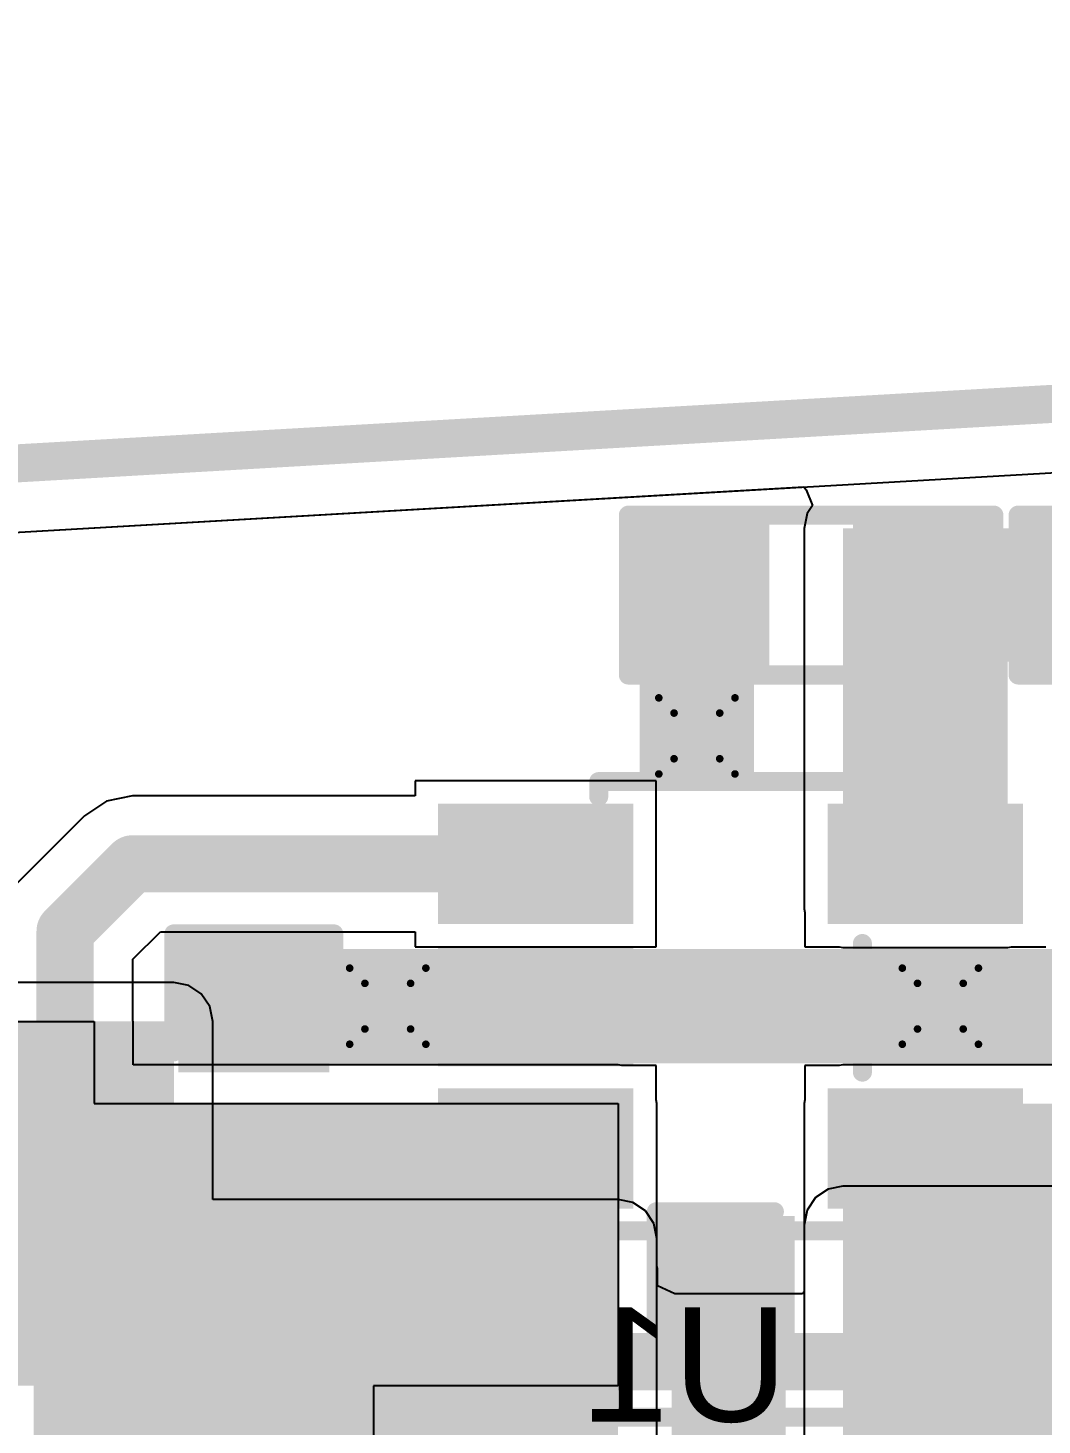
# Model space of a CAD drawing. Header units: inches. Extents: x 0 to 355, y -10 to 78.
# Drawn here: x 15.81 to 22.57, y 30.17 to 39.5 of the extents above; entities that cross this region are included whole.
import ezdxf

# ---------------------------------------------------------------- set-up
doc = ezdxf.new("R2010")
doc.units = ezdxf.units.IN
for name, color, linetype in [('Board Outline', 216, 'Continuous'), ('Bottom Layer', 5, 'Continuous'), ('Bottom Overlay', 54, 'Continuous'), ('Bottom Paste', 16, 'Continuous'), ('Bottom Solder', 6, 'Continuous'), ('Drill Drawing', 1, 'Continuous'), ('Top Layer', 1, 'Continuous'), ('Top Overlay', 2, 'Continuous'), ('Top Paste', 8, 'Continuous'), ('Top Solder', 216, 'Continuous'), ('Via Holes', 16, 'Continuous')]:
    doc.layers.add(name, color=color, linetype=linetype)
doc.styles.add('Arial', font='', dxfattribs={"height": 0.2})
doc.styles.get('Arial').set_extended_font_data('Arial')

# ---------------------------------------------------------------- blocks, each defined once
blk = doc.blocks.new('C___0603_6')
at = {"layer": 'Top Layer'}
for points in [[(-0.3809999999999999, 0.4445), (-0.3810000000000001, -0.4445), (-1.143, -0.4445), (-1.143, 0.4445)], [(1.143, 0.4445), (1.143, -0.4445), (0.3809999999999999, -0.4445), (0.3810000000000001, 0.4445)]]:
    blk.add_hatch(color=1, dxfattribs=at).paths.add_polyline_path(points)
at = {"layer": 'Top Paste'}
for points in [[(-0.3809999999999999, 0.4445), (-0.3810000000000001, -0.4445), (-1.143, -0.4445), (-1.143, 0.4445)], [(1.143, 0.4445), (1.143, -0.4445), (0.3809999999999999, -0.4445), (0.3810000000000001, 0.4445)]]:
    blk.add_hatch(color=8, dxfattribs=at).paths.add_polyline_path(points)
at = {"layer": 'Top Solder'}
for points in [[(-0.3210001199999999, 0.5044998799999999), (-0.3210001200000001, -0.50449988), (-1.20299988, -0.5044998799999999), (-1.20299988, 0.50449988)], [(1.20299988, 0.5044998799999999), (1.20299988, -0.50449988), (0.3210001199999999, -0.5044998799999999), (0.3210001200000001, 0.50449988)]]:
    blk.add_hatch(color=216, dxfattribs=at).paths.add_polyline_path(points)
at = {"layer": 'Top Overlay'}
for points in [[(-1.2446, 0.5334, 0.127, 0.127, 0), (-0.4571999999999999, 0.5334, 0.127, 0.127, 0)], [(-1.2446, -0.5334, 0.127, 0.127, 0), (-1.2446, 0.5334, 0.127, 0.127, 0)], [(0.4571999999999999, 0.5334, 0.127, 0.127, 0), (1.2446, 0.5334, 0.127, 0.127, 0)], [(1.2446, -0.5334, 0.127, 0.127, 0), (1.2446, 0.5334, 0.127, 0.127, 0)], [(-1.2446, -0.5334, 0.127, 0.127, 0), (-0.4571999999999999, -0.5334, 0.127, 0.127, 0)], [(0.4571999999999999, -0.5334, 0.127, 0.127, 0), (1.2446, -0.5334, 0.127, 0.127, 0)]]:
    blk.add_lwpolyline(points, format="xyseb", dxfattribs=at)
for points in [[(-1.27635, 0.5334, 0.0635, 0.0635, 1), (-1.21285, 0.5334, 0.0635, 0.0635, 1)], [(-1.27635, 0.5334, 0.0635, 0.0635, 1), (-1.21285, 0.5334, 0.0635, 0.0635, 1)], [(-0.4889499999999999, 0.5334, 0.0635, 0.0635, 1), (-0.42545, 0.5334, 0.0635, 0.0635, 1)], [(0.42545, 0.5334, 0.0635, 0.0635, 1), (0.4889499999999999, 0.5334, 0.0635, 0.0635, 1)], [(1.21285, 0.5334, 0.0635, 0.0635, 1), (1.27635, 0.5334, 0.0635, 0.0635, 1)], [(1.21285, 0.5334, 0.0635, 0.0635, 1), (1.27635, 0.5334, 0.0635, 0.0635, 1)], [(-1.27635, -0.5334, 0.0635, 0.0635, 1), (-1.21285, -0.5334, 0.0635, 0.0635, 1)], [(-1.27635, -0.5334, 0.0635, 0.0635, 1), (-1.21285, -0.5334, 0.0635, 0.0635, 1)], [(-0.4889499999999999, -0.5334, 0.0635, 0.0635, 1), (-0.42545, -0.5334, 0.0635, 0.0635, 1)], [(0.42545, -0.5334, 0.0635, 0.0635, 1), (0.4889499999999999, -0.5334, 0.0635, 0.0635, 1)], [(1.21285, -0.5334, 0.0635, 0.0635, 1), (1.27635, -0.5334, 0.0635, 0.0635, 1)], [(1.21285, -0.5334, 0.0635, 0.0635, 1), (1.27635, -0.5334, 0.0635, 0.0635, 1)]]:
    blk.add_lwpolyline(points, format="xyseb", close=True, dxfattribs=at)
blk = doc.blocks.new('SOT_23_5_20')
at = {"layer": 'Top Layer'}
for points in [[(-1.85000011, 1.25000004), (-0.74999977, 1.25000004), (-0.74999977, 0.65000124), (-1.85000011, 0.65000124)], [(0.74999977, 1.25000004), (1.85000011, 1.25000004), (1.85000011, 0.65000124), (0.74999977, 0.65000124)], [(-1.85000011, 0.2999994), (-0.74999977, 0.2999994), (-0.74999977, -0.2999994), (-1.85000011, -0.2999994)], [(-1.85000011, -0.65000124), (-0.74999977, -0.65000124), (-0.74999977, -1.25000004), (-1.85000011, -1.25000004)], [(0.74999977, -0.65000124), (1.85000011, -0.65000124), (1.85000011, -1.25000004), (0.74999977, -1.25000004)]]:
    blk.add_hatch(color=1, dxfattribs=at).paths.add_polyline_path(points)
at = {"layer": 'Top Paste'}
for points in [[(-1.85000011, 1.25000004), (-0.74999977, 1.25000004), (-0.74999977, 0.65000124), (-1.85000011, 0.65000124)], [(0.74999977, 1.25000004), (1.85000011, 1.25000004), (1.85000011, 0.65000124), (0.74999977, 0.65000124)], [(-1.85000011, 0.2999994), (-0.74999977, 0.2999994), (-0.74999977, -0.2999994), (-1.85000011, -0.2999994)], [(-1.85000011, -0.65000124), (-0.74999977, -0.65000124), (-0.74999977, -1.25000004), (-1.85000011, -1.25000004)], [(0.74999977, -0.65000124), (1.85000011, -0.65000124), (1.85000011, -1.25000004), (0.74999977, -1.25000004)]]:
    blk.add_hatch(color=8, dxfattribs=at).paths.add_polyline_path(points)
at = {"layer": 'Top Solder'}
for points in [[(-1.95160011, 1.35160004), (-0.6483997699999999, 1.35160004), (-0.6483997699999999, 0.54840124), (-1.95160011, 0.54840124)], [(0.6483997699999999, 1.35160004), (1.95160011, 1.35160004), (1.95160011, 0.54840124), (0.6483997699999999, 0.54840124)], [(-1.95160011, 0.4015993999999999), (-0.6483997699999999, 0.4015993999999999), (-0.6483997699999999, -0.4015993999999999), (-1.95160011, -0.4015993999999999)], [(-1.95160011, -0.54840124), (-0.6483997699999999, -0.54840124), (-0.6483997699999999, -1.35160004), (-1.95160011, -1.35160004)], [(0.6483997699999999, -0.54840124), (1.95160011, -0.54840124), (1.95160011, -1.35160004), (0.6483997699999999, -1.35160004)]]:
    blk.add_hatch(color=216, dxfattribs=at).paths.add_polyline_path(points)
at = {"layer": 'Top Overlay'}
for points in [[(-0.87900256, 1.3986002, 0.127, 0.127, 0), (-0.87900256, 1.4986, 0.127, 0.127, 0)], [(-0.87900256, 1.4986, 0.127, 0.127, 0), (0.8735974400000001, 1.4986, 0.127, 0.127, 0)], [(0.8735974400000001, 1.3986002, 0.127, 0.127, 0), (0.8735974400000001, 1.4986, 0.127, 0.127, 0)], [(-2.1336, 0.8128, 0.127, 0.127, 0), (-2.1336, 1.0668, 0.127, 0.127, 0)], [(-2.1336, 1.0668, 0.127, 0.127, 0), (-2.0066, 0.9397999999999999, 0.127, 0.127, 0)], [(-2.1336, 0.8128, 0.127, 0.127, 0), (-2.0066, 0.9397999999999999, 0.127, 0.127, 0)], [(0.88000078, -0.41800018, 0.127, 0.127, 0), (0.88000078, 0.43999912, 0.127, 0.127, 0)], [(-0.87900256, -1.4986, 0.127, 0.127, 0), (-0.87900256, -1.3986002, 0.127, 0.127, 0)], [(0.8735974400000001, -1.4986, 0.127, 0.127, 0), (0.8735974400000001, -1.3986002, 0.127, 0.127, 0)], [(-0.87900256, -1.4986, 0.127, 0.127, 0), (0.8735974400000001, -1.4986, 0.127, 0.127, 0)]]:
    blk.add_lwpolyline(points, format="xyseb", dxfattribs=at)
for points in [[(-0.9107525599999998, 1.4986, 0.0635, 0.0635, 1), (-0.8472525599999999, 1.4986, 0.0635, 0.0635, 1)], [(-0.9107525599999998, 1.4986, 0.0635, 0.0635, 1), (-0.8472525599999999, 1.4986, 0.0635, 0.0635, 1)], [(0.84184744, 1.4986, 0.0635, 0.0635, 1), (0.9053474399999999, 1.4986, 0.0635, 0.0635, 1)], [(0.84184744, 1.4986, 0.0635, 0.0635, 1), (0.9053474399999999, 1.4986, 0.0635, 0.0635, 1)], [(-0.9107525599999998, 1.3986002, 0.0635, 0.0635, 1), (-0.8472525599999999, 1.3986002, 0.0635, 0.0635, 1)], [(0.84184744, 1.3986002, 0.0635, 0.0635, 1), (0.9053474399999999, 1.3986002, 0.0635, 0.0635, 1)], [(-2.16535, 1.0668, 0.0635, 0.0635, 1), (-2.10185, 1.0668, 0.0635, 0.0635, 1)], [(-2.16535, 1.0668, 0.0635, 0.0635, 1), (-2.10185, 1.0668, 0.0635, 0.0635, 1)], [(-2.03835, 0.9397999999999999, 0.0635, 0.0635, 1), (-1.97485, 0.9397999999999999, 0.0635, 0.0635, 1)], [(-2.03835, 0.9397999999999999, 0.0635, 0.0635, 1), (-1.97485, 0.9397999999999999, 0.0635, 0.0635, 1)], [(-2.16535, 0.8128, 0.0635, 0.0635, 1), (-2.10185, 0.8128, 0.0635, 0.0635, 1)], [(-2.16535, 0.8128, 0.0635, 0.0635, 1), (-2.10185, 0.8128, 0.0635, 0.0635, 1)], [(0.84825078, 0.43999912, 0.0635, 0.0635, 1), (0.91175078, 0.43999912, 0.0635, 0.0635, 1)], [(0.84825078, -0.41800018, 0.0635, 0.0635, 1), (0.91175078, -0.41800018, 0.0635, 0.0635, 1)], [(-0.9107525599999998, -1.3986002, 0.0635, 0.0635, 1), (-0.8472525599999999, -1.3986002, 0.0635, 0.0635, 1)], [(0.84184744, -1.3986002, 0.0635, 0.0635, 1), (0.9053474399999999, -1.3986002, 0.0635, 0.0635, 1)], [(-0.9107525599999998, -1.4986, 0.0635, 0.0635, 1), (-0.8472525599999999, -1.4986, 0.0635, 0.0635, 1)], [(-0.9107525599999998, -1.4986, 0.0635, 0.0635, 1), (-0.8472525599999999, -1.4986, 0.0635, 0.0635, 1)], [(0.84184744, -1.4986, 0.0635, 0.0635, 1), (0.9053474399999999, -1.4986, 0.0635, 0.0635, 1)], [(0.84184744, -1.4986, 0.0635, 0.0635, 1), (0.9053474399999999, -1.4986, 0.0635, 0.0635, 1)]]:
    blk.add_lwpolyline(points, format="xyseb", close=True, dxfattribs=at)
blk = doc.blocks.new('SOT_23_5_B_22')
at = {"layer": 'Bottom Layer'}
for points in [[(-1.85000011, 1.25000004), (-0.74999977, 1.25000004), (-0.74999977, 0.65000124), (-1.85000011, 0.65000124)], [(0.74999977, 1.25000004), (1.85000011, 1.25000004), (1.85000011, 0.65000124), (0.74999977, 0.65000124)], [(-1.85000011, 0.2999994), (-0.74999977, 0.2999994), (-0.74999977, -0.2999994), (-1.85000011, -0.2999994)], [(-1.85000011, -0.65000124), (-0.74999977, -0.65000124), (-0.74999977, -1.25000004), (-1.85000011, -1.25000004)], [(0.74999977, -0.65000124), (1.85000011, -0.65000124), (1.85000011, -1.25000004), (0.74999977, -1.25000004)]]:
    blk.add_hatch(color=5, dxfattribs=at).paths.add_polyline_path(points)
at = {"layer": 'Bottom Paste'}
for points in [[(-1.85000011, 1.25000004), (-0.74999977, 1.25000004), (-0.74999977, 0.65000124), (-1.85000011, 0.65000124)], [(0.74999977, 1.25000004), (1.85000011, 1.25000004), (1.85000011, 0.65000124), (0.74999977, 0.65000124)], [(-1.85000011, 0.2999994), (-0.74999977, 0.2999994), (-0.74999977, -0.2999994), (-1.85000011, -0.2999994)], [(-1.85000011, -0.65000124), (-0.74999977, -0.65000124), (-0.74999977, -1.25000004), (-1.85000011, -1.25000004)], [(0.74999977, -0.65000124), (1.85000011, -0.65000124), (1.85000011, -1.25000004), (0.74999977, -1.25000004)]]:
    blk.add_hatch(color=16, dxfattribs=at).paths.add_polyline_path(points)
at = {"layer": 'Bottom Solder'}
for points in [[(-1.95160011, 1.35160004), (-0.6483997699999999, 1.35160004), (-0.6483997699999999, 0.54840124), (-1.95160011, 0.54840124)], [(0.6483997699999999, 1.35160004), (1.95160011, 1.35160004), (1.95160011, 0.54840124), (0.6483997699999999, 0.54840124)], [(-1.95160011, 0.4015993999999999), (-0.6483997699999999, 0.4015993999999999), (-0.6483997699999999, -0.4015993999999999), (-1.95160011, -0.4015993999999999)], [(-1.95160011, -0.54840124), (-0.6483997699999999, -0.54840124), (-0.6483997699999999, -1.35160004), (-1.95160011, -1.35160004)], [(0.6483997699999999, -0.54840124), (1.95160011, -0.54840124), (1.95160011, -1.35160004), (0.6483997699999999, -1.35160004)]]:
    blk.add_hatch(color=6, dxfattribs=at).paths.add_polyline_path(points)
at = {"layer": 'Bottom Overlay'}
for points in [[(-0.87900256, 1.4986, 0.127, 0.127, 0), (0.8735974400000001, 1.4986, 0.127, 0.127, 0)], [(-0.87900256, 1.3986002, 0.127, 0.127, 0), (-0.87900256, 1.4986, 0.127, 0.127, 0)], [(0.8735974400000001, 1.3986002, 0.127, 0.127, 0), (0.8735974400000001, 1.4986, 0.127, 0.127, 0)], [(0.88000078, -0.43999912, 0.127, 0.127, 0), (0.88000078, 0.41800018, 0.127, 0.127, 0)], [(-2.1336, -0.8128, 0.127, 0.127, 0), (-2.0066, -0.9397999999999999, 0.127, 0.127, 0)], [(-2.1336, -1.0668, 0.127, 0.127, 0), (-2.1336, -0.8128, 0.127, 0.127, 0)], [(-2.1336, -1.0668, 0.127, 0.127, 0), (-2.0066, -0.9397999999999999, 0.127, 0.127, 0)], [(-0.87900256, -1.4986, 0.127, 0.127, 0), (-0.87900256, -1.3986002, 0.127, 0.127, 0)], [(0.8735974400000001, -1.4986, 0.127, 0.127, 0), (0.8735974400000001, -1.3986002, 0.127, 0.127, 0)], [(-0.87900256, -1.4986, 0.127, 0.127, 0), (0.8735974400000001, -1.4986, 0.127, 0.127, 0)]]:
    blk.add_lwpolyline(points, format="xyseb", dxfattribs=at)
for points in [[(-0.9107525599999998, 1.4986, 0.0635, 0.0635, 1), (-0.8472525599999999, 1.4986, 0.0635, 0.0635, 1)], [(-0.9107525599999998, 1.4986, 0.0635, 0.0635, 1), (-0.8472525599999999, 1.4986, 0.0635, 0.0635, 1)], [(0.84184744, 1.4986, 0.0635, 0.0635, 1), (0.9053474399999999, 1.4986, 0.0635, 0.0635, 1)], [(0.84184744, 1.4986, 0.0635, 0.0635, 1), (0.9053474399999999, 1.4986, 0.0635, 0.0635, 1)], [(-0.9107525599999998, 1.3986002, 0.0635, 0.0635, 1), (-0.8472525599999999, 1.3986002, 0.0635, 0.0635, 1)], [(0.84184744, 1.3986002, 0.0635, 0.0635, 1), (0.9053474399999999, 1.3986002, 0.0635, 0.0635, 1)], [(0.84825078, 0.41800018, 0.0635, 0.0635, 1), (0.91175078, 0.41800018, 0.0635, 0.0635, 1)], [(0.84825078, -0.43999912, 0.0635, 0.0635, 1), (0.91175078, -0.43999912, 0.0635, 0.0635, 1)], [(-2.16535, -0.8128, 0.0635, 0.0635, 1), (-2.10185, -0.8128, 0.0635, 0.0635, 1)], [(-2.16535, -0.8128, 0.0635, 0.0635, 1), (-2.10185, -0.8128, 0.0635, 0.0635, 1)], [(-2.03835, -0.9397999999999999, 0.0635, 0.0635, 1), (-1.97485, -0.9397999999999999, 0.0635, 0.0635, 1)], [(-2.03835, -0.9397999999999999, 0.0635, 0.0635, 1), (-1.97485, -0.9397999999999999, 0.0635, 0.0635, 1)], [(-2.16535, -1.0668, 0.0635, 0.0635, 1), (-2.10185, -1.0668, 0.0635, 0.0635, 1)], [(-2.16535, -1.0668, 0.0635, 0.0635, 1), (-2.10185, -1.0668, 0.0635, 0.0635, 1)], [(-0.9107525599999998, -1.3986002, 0.0635, 0.0635, 1), (-0.8472525599999999, -1.3986002, 0.0635, 0.0635, 1)], [(0.84184744, -1.3986002, 0.0635, 0.0635, 1), (0.9053474399999999, -1.3986002, 0.0635, 0.0635, 1)], [(-0.9107525599999998, -1.4986, 0.0635, 0.0635, 1), (-0.8472525599999999, -1.4986, 0.0635, 0.0635, 1)], [(-0.9107525599999998, -1.4986, 0.0635, 0.0635, 1), (-0.8472525599999999, -1.4986, 0.0635, 0.0635, 1)], [(0.84184744, -1.4986, 0.0635, 0.0635, 1), (0.9053474399999999, -1.4986, 0.0635, 0.0635, 1)], [(0.84184744, -1.4986, 0.0635, 0.0635, 1), (0.9053474399999999, -1.4986, 0.0635, 0.0635, 1)]]:
    blk.add_lwpolyline(points, format="xyseb", close=True, dxfattribs=at)
blk = doc.blocks.new('R___0603_B_58')
at = {"layer": 'Bottom Layer'}
for points in [[(-1.143, -0.4445), (-1.143, 0.4445), (-0.3809999999999999, 0.4445), (-0.3809999999999999, -0.4445)], [(0.3809999999999999, -0.4445), (0.3809999999999999, 0.4445), (1.143, 0.4445), (1.143, -0.4445)]]:
    blk.add_hatch(color=5, dxfattribs=at).paths.add_polyline_path(points)
at = {"layer": 'Bottom Paste'}
for points in [[(-1.143, -0.4445), (-1.143, 0.4445), (-0.3809999999999999, 0.4445), (-0.3809999999999999, -0.4445)], [(0.3809999999999999, -0.4445), (0.3809999999999999, 0.4445), (1.143, 0.4445), (1.143, -0.4445)]]:
    blk.add_hatch(color=16, dxfattribs=at).paths.add_polyline_path(points)
at = {"layer": 'Bottom Solder'}
for points in [[(-1.2446, -0.5460999999999999), (-1.2446, 0.5460999999999999), (-0.2794, 0.5460999999999999), (-0.2794, -0.5460999999999999)], [(0.2794, -0.5460999999999999), (0.2794, 0.5460999999999999), (1.2446, 0.5460999999999999), (1.2446, -0.5460999999999999)]]:
    blk.add_hatch(color=6, dxfattribs=at).paths.add_polyline_path(points)
at = {"layer": 'Bottom Overlay'}
for points in [[(-1.2192, 0.5334, 0.127, 0.127, 0), (1.2192, 0.5334, 0.127, 0.127, 0)], [(-1.2192, -0.5334, 0.127, 0.127, 0), (-1.2192, 0.5334, 0.127, 0.127, 0)], [(1.2192, -0.5334, 0.127, 0.127, 0), (1.2192, 0.5334, 0.127, 0.127, 0)], [(-1.2192, -0.5334, 0.127, 0.127, 0), (1.2192, -0.5334, 0.127, 0.127, 0)]]:
    blk.add_lwpolyline(points, format="xyseb", dxfattribs=at)
for points in [[(-1.25095, 0.5334, 0.0635, 0.0635, 1), (-1.18745, 0.5334, 0.0635, 0.0635, 1)], [(-1.25095, 0.5334, 0.0635, 0.0635, 1), (-1.18745, 0.5334, 0.0635, 0.0635, 1)], [(1.18745, 0.5334, 0.0635, 0.0635, 1), (1.25095, 0.5334, 0.0635, 0.0635, 1)], [(1.18745, 0.5334, 0.0635, 0.0635, 1), (1.25095, 0.5334, 0.0635, 0.0635, 1)], [(-1.25095, -0.5334, 0.0635, 0.0635, 1), (-1.18745, -0.5334, 0.0635, 0.0635, 1)], [(-1.25095, -0.5334, 0.0635, 0.0635, 1), (-1.18745, -0.5334, 0.0635, 0.0635, 1)], [(1.18745, -0.5334, 0.0635, 0.0635, 1), (1.25095, -0.5334, 0.0635, 0.0635, 1)], [(1.18745, -0.5334, 0.0635, 0.0635, 1), (1.25095, -0.5334, 0.0635, 0.0635, 1)]]:
    blk.add_lwpolyline(points, format="xyseb", close=True, dxfattribs=at)
blk = doc.blocks.new('R___0603_B_59')
at = {"layer": 'Bottom Layer'}
for points in [[(-1.143, -0.4445), (-1.143, 0.4445), (-0.3809999999999999, 0.4445), (-0.3809999999999999, -0.4445)], [(0.3809999999999999, -0.4445), (0.3809999999999999, 0.4445), (1.143, 0.4445), (1.143, -0.4445)]]:
    blk.add_hatch(color=5, dxfattribs=at).paths.add_polyline_path(points)
at = {"layer": 'Bottom Paste'}
for points in [[(-1.143, -0.4445), (-1.143, 0.4445), (-0.3809999999999999, 0.4445), (-0.3809999999999999, -0.4445)], [(0.3809999999999999, -0.4445), (0.3809999999999999, 0.4445), (1.143, 0.4445), (1.143, -0.4445)]]:
    blk.add_hatch(color=16, dxfattribs=at).paths.add_polyline_path(points)
at = {"layer": 'Bottom Solder'}
for points in [[(-1.2446, -0.5460999999999999), (-1.2446, 0.5460999999999999), (-0.2794, 0.5460999999999999), (-0.2794, -0.5460999999999999)], [(0.2794, -0.5460999999999999), (0.2794, 0.5460999999999999), (1.2446, 0.5460999999999999), (1.2446, -0.5460999999999999)]]:
    blk.add_hatch(color=6, dxfattribs=at).paths.add_polyline_path(points)
at = {"layer": 'Bottom Overlay'}
for points in [[(-1.2192, 0.5334, 0.127, 0.127, 0), (1.2192, 0.5334, 0.127, 0.127, 0)], [(-1.2192, -0.5334, 0.127, 0.127, 0), (-1.2192, 0.5334, 0.127, 0.127, 0)], [(1.2192, -0.5334, 0.127, 0.127, 0), (1.2192, 0.5334, 0.127, 0.127, 0)], [(-1.2192, -0.5334, 0.127, 0.127, 0), (1.2192, -0.5334, 0.127, 0.127, 0)]]:
    blk.add_lwpolyline(points, format="xyseb", dxfattribs=at)
for points in [[(-1.25095, 0.5334, 0.0635, 0.0635, 1), (-1.18745, 0.5334, 0.0635, 0.0635, 1)], [(-1.25095, 0.5334, 0.0635, 0.0635, 1), (-1.18745, 0.5334, 0.0635, 0.0635, 1)], [(1.18745, 0.5334, 0.0635, 0.0635, 1), (1.25095, 0.5334, 0.0635, 0.0635, 1)], [(1.18745, 0.5334, 0.0635, 0.0635, 1), (1.25095, 0.5334, 0.0635, 0.0635, 1)], [(-1.25095, -0.5334, 0.0635, 0.0635, 1), (-1.18745, -0.5334, 0.0635, 0.0635, 1)], [(-1.25095, -0.5334, 0.0635, 0.0635, 1), (-1.18745, -0.5334, 0.0635, 0.0635, 1)], [(1.18745, -0.5334, 0.0635, 0.0635, 1), (1.25095, -0.5334, 0.0635, 0.0635, 1)], [(1.18745, -0.5334, 0.0635, 0.0635, 1), (1.25095, -0.5334, 0.0635, 0.0635, 1)]]:
    blk.add_lwpolyline(points, format="xyseb", close=True, dxfattribs=at)
blk = doc.blocks.new('C___0603_103')
at = {"layer": 'Top Layer'}
for points in [[(-0.3809999999999999, 0.4445), (-0.3809999999999999, -0.4445), (-1.143, -0.4445), (-1.143, 0.4445)], [(1.143, 0.4445), (1.143, -0.4445), (0.3809999999999999, -0.4445), (0.3809999999999999, 0.4445)]]:
    blk.add_hatch(color=1, dxfattribs=at).paths.add_polyline_path(points)
at = {"layer": 'Top Paste'}
for points in [[(-0.3809999999999999, 0.4445), (-0.3809999999999999, -0.4445), (-1.143, -0.4445), (-1.143, 0.4445)], [(1.143, 0.4445), (1.143, -0.4445), (0.3809999999999999, -0.4445), (0.3809999999999999, 0.4445)]]:
    blk.add_hatch(color=8, dxfattribs=at).paths.add_polyline_path(points)
at = {"layer": 'Top Solder'}
for points in [[(-0.3210001199999999, 0.50449988), (-0.3210001199999999, -0.50449988), (-1.20299988, -0.50449988), (-1.20299988, 0.50449988)], [(1.20299988, 0.50449988), (1.20299988, -0.50449988), (0.3210001199999999, -0.50449988), (0.3210001199999999, 0.50449988)]]:
    blk.add_hatch(color=216, dxfattribs=at).paths.add_polyline_path(points)
at = {"layer": 'Top Overlay'}
for points in [[(-1.2446, 0.5334, 0.127, 0.127, 0), (-0.4571999999999999, 0.5334, 0.127, 0.127, 0)], [(-1.2446, 0.5334, 0.127, 0.127, 0), (-1.2446, -0.5334, 0.127, 0.127, 0)], [(0.4571999999999999, 0.5334, 0.127, 0.127, 0), (1.2446, 0.5334, 0.127, 0.127, 0)], [(1.2446, 0.5334, 0.127, 0.127, 0), (1.2446, -0.5334, 0.127, 0.127, 0)], [(-1.2446, -0.5334, 0.127, 0.127, 0), (-0.4571999999999999, -0.5334, 0.127, 0.127, 0)], [(0.4571999999999999, -0.5334, 0.127, 0.127, 0), (1.2446, -0.5334, 0.127, 0.127, 0)]]:
    blk.add_lwpolyline(points, format="xyseb", dxfattribs=at)
for points in [[(-1.27635, 0.5334, 0.0635, 0.0635, 1), (-1.21285, 0.5334, 0.0635, 0.0635, 1)], [(-1.27635, 0.5334, 0.0635, 0.0635, 1), (-1.21285, 0.5334, 0.0635, 0.0635, 1)], [(-0.4889499999999999, 0.5334, 0.0635, 0.0635, 1), (-0.42545, 0.5334, 0.0635, 0.0635, 1)], [(0.42545, 0.5334, 0.0635, 0.0635, 1), (0.4889499999999999, 0.5334, 0.0635, 0.0635, 1)], [(1.21285, 0.5334, 0.0635, 0.0635, 1), (1.27635, 0.5334, 0.0635, 0.0635, 1)], [(1.21285, 0.5334, 0.0635, 0.0635, 1), (1.27635, 0.5334, 0.0635, 0.0635, 1)], [(-1.27635, -0.5334, 0.0635, 0.0635, 1), (-1.21285, -0.5334, 0.0635, 0.0635, 1)], [(-1.27635, -0.5334, 0.0635, 0.0635, 1), (-1.21285, -0.5334, 0.0635, 0.0635, 1)], [(-0.4889499999999999, -0.5334, 0.0635, 0.0635, 1), (-0.42545, -0.5334, 0.0635, 0.0635, 1)], [(0.42545, -0.5334, 0.0635, 0.0635, 1), (0.4889499999999999, -0.5334, 0.0635, 0.0635, 1)], [(1.21285, -0.5334, 0.0635, 0.0635, 1), (1.27635, -0.5334, 0.0635, 0.0635, 1)], [(1.21285, -0.5334, 0.0635, 0.0635, 1), (1.27635, -0.5334, 0.0635, 0.0635, 1)]]:
    blk.add_lwpolyline(points, format="xyseb", close=True, dxfattribs=at)
blk = doc.blocks.new('C___0603_B_110')
at = {"layer": 'Bottom Layer'}
for points in [[(-1.143, -0.4445), (-1.143, 0.4445), (-0.3810000000000001, 0.4445), (-0.3809999999999999, -0.4445)], [(0.3810000000000001, -0.4445), (0.3809999999999999, 0.4445), (1.143, 0.4445), (1.143, -0.4445)]]:
    blk.add_hatch(color=5, dxfattribs=at).paths.add_polyline_path(points)
at = {"layer": 'Bottom Paste'}
for points in [[(-1.143, -0.4445), (-1.143, 0.4445), (-0.3810000000000001, 0.4445), (-0.3809999999999999, -0.4445)], [(0.3810000000000001, -0.4445), (0.3809999999999999, 0.4445), (1.143, 0.4445), (1.143, -0.4445)]]:
    blk.add_hatch(color=16, dxfattribs=at).paths.add_polyline_path(points)
at = {"layer": 'Bottom Solder'}
for points in [[(-1.20299988, -0.50449988), (-1.20299988, 0.5044998799999999), (-0.3210001200000001, 0.50449988), (-0.3210001199999999, -0.5044998799999999)], [(0.3210001200000001, -0.50449988), (0.3210001199999999, 0.5044998799999999), (1.20299988, 0.50449988), (1.20299988, -0.5044998799999999)]]:
    blk.add_hatch(color=6, dxfattribs=at).paths.add_polyline_path(points)
at = {"layer": 'Bottom Overlay'}
for points in [[(-1.2446, -0.5334, 0.127, 0.127, 0), (-1.2446, 0.5334, 0.127, 0.127, 0)], [(-0.4571999999999999, 0.5334, 0.127, 0.127, 0), (-1.2446, 0.5334, 0.127, 0.127, 0)], [(1.2446, 0.5334, 0.127, 0.127, 0), (0.4571999999999999, 0.5334, 0.127, 0.127, 0)], [(1.2446, -0.5334, 0.127, 0.127, 0), (1.2446, 0.5334, 0.127, 0.127, 0)], [(-0.4571999999999999, -0.5334, 0.127, 0.127, 0), (-1.2446, -0.5334, 0.127, 0.127, 0)], [(1.2446, -0.5334, 0.127, 0.127, 0), (0.4571999999999999, -0.5334, 0.127, 0.127, 0)]]:
    blk.add_lwpolyline(points, format="xyseb", dxfattribs=at)
for points in [[(-1.27635, 0.5334, 0.0635, 0.0635, 1), (-1.21285, 0.5334, 0.0635, 0.0635, 1)], [(-1.27635, 0.5334, 0.0635, 0.0635, 1), (-1.21285, 0.5334, 0.0635, 0.0635, 1)], [(-0.4889499999999999, 0.5334, 0.0635, 0.0635, 1), (-0.42545, 0.5334, 0.0635, 0.0635, 1)], [(0.42545, 0.5334, 0.0635, 0.0635, 1), (0.4889499999999999, 0.5334, 0.0635, 0.0635, 1)], [(1.21285, 0.5334, 0.0635, 0.0635, 1), (1.27635, 0.5334, 0.0635, 0.0635, 1)], [(1.21285, 0.5334, 0.0635, 0.0635, 1), (1.27635, 0.5334, 0.0635, 0.0635, 1)], [(-1.27635, -0.5334, 0.0635, 0.0635, 1), (-1.21285, -0.5334, 0.0635, 0.0635, 1)], [(-1.27635, -0.5334, 0.0635, 0.0635, 1), (-1.21285, -0.5334, 0.0635, 0.0635, 1)], [(-0.4889499999999999, -0.5334, 0.0635, 0.0635, 1), (-0.42545, -0.5334, 0.0635, 0.0635, 1)], [(0.42545, -0.5334, 0.0635, 0.0635, 1), (0.4889499999999999, -0.5334, 0.0635, 0.0635, 1)], [(1.21285, -0.5334, 0.0635, 0.0635, 1), (1.27635, -0.5334, 0.0635, 0.0635, 1)], [(1.21285, -0.5334, 0.0635, 0.0635, 1), (1.27635, -0.5334, 0.0635, 0.0635, 1)]]:
    blk.add_lwpolyline(points, format="xyseb", close=True, dxfattribs=at)

msp = doc.modelspace()

# ---------------------------------------------------------------- hatches: boundary and pattern name
at = {"layer": 'Bottom Layer'}
for points in [[(19.88932014, 34.44271242), (20.65132014, 34.44271242), (20.65132014, 36.15721242), (19.88932014, 36.15721242)], [(21.2443187, 33.61951366), (22.34432158, 33.61951366), (22.34432158, 36.15721242), (21.2443187, 36.15721242)], [(21.2443187, 35.26821242), (23.25132002, 35.26821242), (23.25132002, 36.15721242), (21.2443187, 36.15721242)], [(16.87022026, 32.58851242), (24.19812026, 32.58851242), (24.19812026, 33.35051242), (16.87022026, 33.35051242)], [(14.2240127, 30.43637042), (16.25036374, 30.43637042), (16.25036374, 32.8680445), (14.2240127, 32.8680445)], [(14.2240127, 30.91211242), (19.7443217, 30.91211242), (19.7443217, 32.31951118), (14.2240127, 32.31951118)], [(18.64431882, 30.91211242), (19.7443217, 30.91211242), (19.7443217, 32.31951118), (18.64431882, 32.31951118)], [(21.2443187, 31.06451242), (25.59971766, 31.06451242), (25.59971766, 32.31951118), (21.2443187, 32.31951118)]]:
    msp.add_hatch(color=5, dxfattribs=at).paths.add_polyline_path(points)
h = msp.add_hatch(color=5, dxfattribs=at)
edge = h.paths.add_edge_path()
edge.add_arc((20.27032014, 34.77291242), 0.2999994, 0, 360)
h = msp.add_hatch(color=5, dxfattribs=at)
edge = h.paths.add_edge_path()
edge.add_arc((18.2083202, 32.96951241999999), 0.2999994, 0, 360)
h = msp.add_hatch(color=5, dxfattribs=at)
edge = h.paths.add_edge_path()
edge.add_arc((21.89443678, 32.96946415999999), 0.2999994, 0, 360)
at = {"layer": 'Top Layer'}
h = msp.add_hatch(color=1, dxfattribs=at)
edge = h.paths.add_edge_path()
edge.add_arc((20.27032014, 34.77291242), 0.2999994, 0, 360)
h = msp.add_hatch(color=1, dxfattribs=at)
edge = h.paths.add_edge_path()
edge.add_arc((18.2083202, 32.96951241999999), 0.2999994, 0, 360)
h = msp.add_hatch(color=1, dxfattribs=at)
edge = h.paths.add_edge_path()
edge.add_arc((21.89443678, 32.96946415999999), 0.2999994, 0, 360)
for points in [[(14.2240127, 30.55651242), (16.78132026, 30.55651242), (16.78132026, 32.8680445), (14.2240127, 32.8680445)], [(15.8461202, 29.37771366), (19.74431916, 29.37771366), (19.74431916, 31.42011242), (15.8461202, 31.42011242)], [(20.1013187, 28.34671242), (20.8633187, 28.34671242), (20.8633187, 31.50901242), (20.1013187, 31.50901242)], [(21.2443187, 28.4926913), (25.2095127, 28.4926913), (25.2095127, 31.50901242), (21.2443187, 31.50901242)]]:
    msp.add_hatch(color=1, dxfattribs=at).paths.add_polyline_path(points)
at = {"layer": 'Via Holes'}
h = msp.add_hatch(color=7, dxfattribs=at)
edge = h.paths.add_edge_path()
edge.add_arc((20.27032014, 34.77291242), 0.1499997, 0, 360)
h = msp.add_hatch(color=7, dxfattribs=at)
edge = h.paths.add_edge_path()
edge.add_arc((18.2083202, 32.96951241999999), 0.1499997, 0, 360)
h = msp.add_hatch(color=7, dxfattribs=at)
edge = h.paths.add_edge_path()
edge.add_arc((21.89443678, 32.96946415999999), 0.1499997, 0, 360)

# ---------------------------------------------------------------- linework, layer by layer
at = {"layer": 'Board Outline'}
msp.add_lwpolyline([(1.27e-05, 35.6870127, 0.254, 0.254, 0), (64.07201054, 39.3700127, 0.254, 0.254, 0)], format="xyseb", dxfattribs=at)
at = {"layer": 'Bottom Layer'}
for p, q in [((0.5299202, 35.25551242), (20.9827622, 36.43414861999999)), ((20.9827622, 36.43414861999999), (20.99924172, 36.41443568)), ((20.99924172, 36.41443568), (21.04112378, 36.31030076)), ((21.04112378, 36.31030076), (21.00505578, 36.25631814)), ((21.00505578, 36.25631814), (20.98534284, 36.15721242)), ((20.98534284, 36.15721242), (20.98534284, 35.26821242)), ((20.98534284, 35.26821242), (20.98534284, 33.61951366)), ((19.99831916, 34.47351246), (18.39032136, 34.47351246)), ((18.39032136, 34.47351246), (18.39032136, 34.37272017999999)), ((19.99831916, 33.36551366), (19.99831916, 34.47351246)), ((16.33165644, 34.33822189999999), (16.184626, 34.23997978)), ((16.50509272, 34.37272017999999), (16.33165644, 34.33822189999999)), ((18.39032136, 34.37272017999999), (16.50509272, 34.37272017999999)), ((16.184626, 34.23997978), (15.73505616, 33.79040994)), ((20.98534284, 33.61951366), (20.99032124, 33.5944845)), ((20.99032124, 33.5944845), (20.99032124, 33.36551366)), ((16.50873, 33.28221689999999), (16.69281904, 33.46630594)), ((16.69281904, 33.46630594), (18.39032136, 33.46630594)), ((18.39032136, 33.46630594), (18.39032136, 33.36551366)), ((16.50873, 32.87112298), (16.50873, 33.28221689999999)), ((18.39032136, 33.36551366), (19.99831916, 33.36551366)), ((20.99032124, 33.36551366), (21.21930224, 33.36551366)), ((21.21930224, 33.36551366), (21.2443187, 33.3605378)), ((21.2443187, 33.3605378), (22.34432158, 33.3605378)), ((22.34432158, 33.3605378), (22.36933804, 33.36551366)), ((22.36933804, 33.36551366), (22.59831904, 33.36551366)), ((14.2240127, 32.8680445), (16.25036628, 32.8680445)), ((16.25036628, 32.8680445), (16.25036628, 32.31951118)), ((16.50934214, 32.8680445), (16.50873, 32.87112298)), ((16.50934214, 32.57848704), (16.50934214, 32.8680445)), ((19.7443217, 32.57848704), (16.50934214, 32.57848704)), ((19.76933816, 32.57351118), (19.7443217, 32.57848704)), ((19.99831916, 32.57351118), (19.76933816, 32.57351118)), ((19.99831916, 32.34454034), (19.99831916, 32.57351118)), ((21.21930224, 32.57351118), (20.99032124, 32.57351118)), ((20.99032124, 32.57351118), (20.99032124, 32.34454034)), ((21.2443187, 32.57848704), (21.21930224, 32.57351118)), ((24.38934416, 32.57848704), (21.2443187, 32.57848704)), ((16.25036628, 32.31951118), (19.7443217, 32.31949847999999)), ((19.7443217, 32.31949847999999), (19.7443217, 30.43637042)), ((20.00329756, 32.31951118), (19.99831916, 32.34454034)), ((20.00329756, 31.23589384), (20.00329756, 32.31951118)), ((20.99032124, 32.34454034), (20.98534284, 32.31951118)), ((20.98534284, 32.31951118), (20.98534284, 31.06451496)), ((20.00702882, 31.21713594), (20.00329756, 31.23589384)), ((20.00702882, 31.10262512), (20.00702882, 31.21713594)), ((20.00703136, 31.10261496), (20.00702882, 31.10262512)), ((20.12206796, 31.05040018), (20.00703136, 31.10261496)), ((20.97376044, 31.05040018), (20.12206796, 31.05040018)), ((20.98534284, 31.06451496), (20.97376044, 31.05040018)), ((19.7443217, 30.43637042), (18.11410144, 30.43637042)), ((18.11410144, 30.43637042), (18.11410144, 29.28171182))]:
    msp.add_line(p, q, dxfattribs=at)
for points in [[(16.05552288, 33.46994322, 0.3809999999999999, 0.3809999999999999, 0), (16.50509272, 33.91951306, 0.3809999999999999, 0.3809999999999999, 0)], [(16.50509272, 33.91951306, 0.3809999999999999, 0.3809999999999999, 0), (19.19432026, 33.91951306, 0.3809999999999999, 0.3809999999999999, 0)], [(16.05552288, 31.45821242, 0.3809999999999999, 0.3809999999999999, 0), (16.05552288, 33.46994322, 0.3809999999999999, 0.3809999999999999, 0)], [(19.19432026, 31.20638666, 0.3809999999999999, 0.3809999999999999, 0), (19.19432026, 32.01951177999999, 0.3809999999999999, 0.3809999999999999, 0)], [(19.5538217, 31.10261242, 0.3809999999999999, 0.3809999999999999, 0), (19.5538217, 31.21713594, 0.3809999999999999, 0.3809999999999999, 0)], [(19.5538217, 31.10261242, 0.3809999999999999, 0.3809999999999999, 0), (19.55382424, 31.10261242, 0.3809999999999999, 0.3809999999999999, 0)], [(16.75531828, 30.59719306, 0.3809999999999999, 0.3809999999999999, 0), (26.23928204, 30.59719306, 0.3809999999999999, 0.3809999999999999, 0)]]:
    msp.add_lwpolyline(points, format="xyseb", dxfattribs=at)
for points in [[(16.40984272, 33.91951306, 0.1905, 0.1905, 1), (16.60034272, 33.91951306, 0.1905, 0.1905, 1)], [(16.40984272, 33.91951306, 0.1905, 0.1905, 1), (16.60034272, 33.91951306, 0.1905, 0.1905, 1)], [(19.09907026, 33.91951306, 0.1905, 0.1905, 1), (19.28957026, 33.91951306, 0.1905, 0.1905, 1)], [(15.96027288, 33.46994322, 0.1905, 0.1905, 1), (16.15077288, 33.46994322, 0.1905, 0.1905, 1)], [(15.96027288, 33.46994322, 0.1905, 0.1905, 1), (16.15077288, 33.46994322, 0.1905, 0.1905, 1)], [(19.09907026, 32.01951177999999, 0.1905, 0.1905, 1), (19.28957026, 32.01951177999999, 0.1905, 0.1905, 1)], [(15.96027288, 31.45821242, 0.1905, 0.1905, 1), (16.15077288, 31.45821242, 0.1905, 0.1905, 1)], [(19.09907026, 31.20638666, 0.1905, 0.1905, 1), (19.28957026, 31.20638666, 0.1905, 0.1905, 1)], [(19.4585717, 31.21713594, 0.1905, 0.1905, 1), (19.6490717, 31.21713594, 0.1905, 0.1905, 1)], [(19.4585717, 31.10261242, 0.1905, 0.1905, 1), (19.6490717, 31.10261242, 0.1905, 0.1905, 1)], [(19.4585717, 31.10261242, 0.1905, 0.1905, 1), (19.6490717, 31.10261242, 0.1905, 0.1905, 1)], [(19.45857424, 31.10261242, 0.1905, 0.1905, 1), (19.64907424, 31.10261242, 0.1905, 0.1905, 1)], [(16.66006828, 30.59719306, 0.1905, 0.1905, 1), (16.85056828, 30.59719306, 0.1905, 0.1905, 1)]]:
    msp.add_lwpolyline(points, format="xyseb", close=True, dxfattribs=at)
at = {"layer": 'Drill Drawing'}
for points in [[(20.01632014, 35.02691242, 0.0508, 0.0508, 0), (20.52432014, 35.02691242, 0.0508, 0.0508, 0)], [(20.01632014, 34.51891242, 0.0508, 0.0508, 0), (20.01632014, 35.02691242, 0.0508, 0.0508, 0)], [(20.52432014, 34.51891242, 0.0508, 0.0508, 0), (20.52432014, 35.02691242, 0.0508, 0.0508, 0)], [(20.11792014, 34.92531242, 0.0508, 0.0508, 0), (20.42272014, 34.92531242, 0.0508, 0.0508, 0)], [(20.11792014, 34.62051242, 0.0508, 0.0508, 0), (20.11792014, 34.92531242, 0.0508, 0.0508, 0)], [(20.42272014, 34.62051242, 0.0508, 0.0508, 0), (20.42272014, 34.92531242, 0.0508, 0.0508, 0)], [(20.11792014, 34.62051242, 0.0508, 0.0508, 0), (20.42272014, 34.62051242, 0.0508, 0.0508, 0)], [(20.01632014, 34.51891242, 0.0508, 0.0508, 0), (20.52432014, 34.51891242, 0.0508, 0.0508, 0)], [(17.9543202, 33.22351242, 0.0508, 0.0508, 0), (18.4623202, 33.22351242, 0.0508, 0.0508, 0)], [(17.9543202, 32.71551242, 0.0508, 0.0508, 0), (17.9543202, 33.22351242, 0.0508, 0.0508, 0)], [(18.4623202, 32.71551242, 0.0508, 0.0508, 0), (18.4623202, 33.22351242, 0.0508, 0.0508, 0)], [(21.64043678, 33.22346416, 0.0508, 0.0508, 0), (22.14843678, 33.22346416, 0.0508, 0.0508, 0)], [(21.64043678, 32.71546416, 0.0508, 0.0508, 0), (21.64043678, 33.22346416, 0.0508, 0.0508, 0)], [(22.14843678, 32.71546416, 0.0508, 0.0508, 0), (22.14843678, 33.22346416, 0.0508, 0.0508, 0)], [(18.0559202, 33.12191241999999, 0.0508, 0.0508, 0), (18.3607202, 33.12191241999999, 0.0508, 0.0508, 0)], [(18.0559202, 32.81711241999999, 0.0508, 0.0508, 0), (18.0559202, 33.12191241999999, 0.0508, 0.0508, 0)], [(18.3607202, 32.81711241999999, 0.0508, 0.0508, 0), (18.3607202, 33.12191241999999, 0.0508, 0.0508, 0)], [(21.74203678, 33.12186415999999, 0.0508, 0.0508, 0), (22.04683678, 33.12186415999999, 0.0508, 0.0508, 0)], [(21.74203678, 32.81706415999999, 0.0508, 0.0508, 0), (21.74203678, 33.12186415999999, 0.0508, 0.0508, 0)], [(22.04683678, 32.81706415999999, 0.0508, 0.0508, 0), (22.04683678, 33.12186415999999, 0.0508, 0.0508, 0)], [(18.0559202, 32.81711241999999, 0.0508, 0.0508, 0), (18.3607202, 32.81711241999999, 0.0508, 0.0508, 0)], [(21.74203678, 32.81706415999999, 0.0508, 0.0508, 0), (22.04683678, 32.81706415999999, 0.0508, 0.0508, 0)], [(17.9543202, 32.71551242, 0.0508, 0.0508, 0), (18.4623202, 32.71551242, 0.0508, 0.0508, 0)], [(21.64043678, 32.71546416, 0.0508, 0.0508, 0), (22.14843678, 32.71546416, 0.0508, 0.0508, 0)]]:
    msp.add_lwpolyline(points, format="xyseb", dxfattribs=at)
for points in [[(20.00362014, 35.02691242, 0.0254, 0.0254, 1), (20.02902014, 35.02691242, 0.0254, 0.0254, 1)], [(20.00362014, 35.02691242, 0.0254, 0.0254, 1), (20.02902014, 35.02691242, 0.0254, 0.0254, 1)], [(20.51162014, 35.02691242, 0.0254, 0.0254, 1), (20.53702014, 35.02691242, 0.0254, 0.0254, 1)], [(20.51162014, 35.02691242, 0.0254, 0.0254, 1), (20.53702014, 35.02691242, 0.0254, 0.0254, 1)], [(20.10522014, 34.92531242, 0.0254, 0.0254, 1), (20.13062014, 34.92531242, 0.0254, 0.0254, 1)], [(20.10522014, 34.92531242, 0.0254, 0.0254, 1), (20.13062014, 34.92531242, 0.0254, 0.0254, 1)], [(20.41002014, 34.92531242, 0.0254, 0.0254, 1), (20.43542014, 34.92531242, 0.0254, 0.0254, 1)], [(20.41002014, 34.92531242, 0.0254, 0.0254, 1), (20.43542014, 34.92531242, 0.0254, 0.0254, 1)], [(20.10522014, 34.62051242, 0.0254, 0.0254, 1), (20.13062014, 34.62051242, 0.0254, 0.0254, 1)], [(20.10522014, 34.62051242, 0.0254, 0.0254, 1), (20.13062014, 34.62051242, 0.0254, 0.0254, 1)], [(20.41002014, 34.62051242, 0.0254, 0.0254, 1), (20.43542014, 34.62051242, 0.0254, 0.0254, 1)], [(20.41002014, 34.62051242, 0.0254, 0.0254, 1), (20.43542014, 34.62051242, 0.0254, 0.0254, 1)], [(20.00362014, 34.51891242, 0.0254, 0.0254, 1), (20.02902014, 34.51891242, 0.0254, 0.0254, 1)], [(20.00362014, 34.51891242, 0.0254, 0.0254, 1), (20.02902014, 34.51891242, 0.0254, 0.0254, 1)], [(20.51162014, 34.51891242, 0.0254, 0.0254, 1), (20.53702014, 34.51891242, 0.0254, 0.0254, 1)], [(20.51162014, 34.51891242, 0.0254, 0.0254, 1), (20.53702014, 34.51891242, 0.0254, 0.0254, 1)], [(17.9416202, 33.22351242, 0.0254, 0.0254, 1), (17.9670202, 33.22351242, 0.0254, 0.0254, 1)], [(17.9416202, 33.22351242, 0.0254, 0.0254, 1), (17.9670202, 33.22351242, 0.0254, 0.0254, 1)], [(18.4496202, 33.22351242, 0.0254, 0.0254, 1), (18.4750202, 33.22351242, 0.0254, 0.0254, 1)], [(18.4496202, 33.22351242, 0.0254, 0.0254, 1), (18.4750202, 33.22351242, 0.0254, 0.0254, 1)], [(21.62773678, 33.22346416, 0.0254, 0.0254, 1), (21.65313678, 33.22346416, 0.0254, 0.0254, 1)], [(21.62773678, 33.22346416, 0.0254, 0.0254, 1), (21.65313678, 33.22346416, 0.0254, 0.0254, 1)], [(22.13573678, 33.22346416, 0.0254, 0.0254, 1), (22.16113678, 33.22346416, 0.0254, 0.0254, 1)], [(22.13573678, 33.22346416, 0.0254, 0.0254, 1), (22.16113678, 33.22346416, 0.0254, 0.0254, 1)], [(18.0432202, 33.12191241999999, 0.0254, 0.0254, 1), (18.0686202, 33.12191241999999, 0.0254, 0.0254, 1)], [(18.0432202, 33.12191241999999, 0.0254, 0.0254, 1), (18.0686202, 33.12191241999999, 0.0254, 0.0254, 1)], [(18.3480202, 33.12191241999999, 0.0254, 0.0254, 1), (18.3734202, 33.12191241999999, 0.0254, 0.0254, 1)], [(18.3480202, 33.12191241999999, 0.0254, 0.0254, 1), (18.3734202, 33.12191241999999, 0.0254, 0.0254, 1)], [(21.72933678, 33.12186415999999, 0.0254, 0.0254, 1), (21.75473678, 33.12186415999999, 0.0254, 0.0254, 1)], [(21.72933678, 33.12186415999999, 0.0254, 0.0254, 1), (21.75473678, 33.12186415999999, 0.0254, 0.0254, 1)], [(22.03413678, 33.12186415999999, 0.0254, 0.0254, 1), (22.05953678, 33.12186415999999, 0.0254, 0.0254, 1)], [(22.03413678, 33.12186415999999, 0.0254, 0.0254, 1), (22.05953678, 33.12186415999999, 0.0254, 0.0254, 1)], [(18.0432202, 32.81711241999999, 0.0254, 0.0254, 1), (18.0686202, 32.81711241999999, 0.0254, 0.0254, 1)], [(18.0432202, 32.81711241999999, 0.0254, 0.0254, 1), (18.0686202, 32.81711241999999, 0.0254, 0.0254, 1)], [(18.3480202, 32.81711241999999, 0.0254, 0.0254, 1), (18.3734202, 32.81711241999999, 0.0254, 0.0254, 1)], [(18.3480202, 32.81711241999999, 0.0254, 0.0254, 1), (18.3734202, 32.81711241999999, 0.0254, 0.0254, 1)], [(21.72933678, 32.81706415999999, 0.0254, 0.0254, 1), (21.75473678, 32.81706415999999, 0.0254, 0.0254, 1)], [(21.72933678, 32.81706415999999, 0.0254, 0.0254, 1), (21.75473678, 32.81706415999999, 0.0254, 0.0254, 1)], [(22.03413678, 32.81706415999999, 0.0254, 0.0254, 1), (22.05953678, 32.81706415999999, 0.0254, 0.0254, 1)], [(22.03413678, 32.81706415999999, 0.0254, 0.0254, 1), (22.05953678, 32.81706415999999, 0.0254, 0.0254, 1)], [(17.9416202, 32.71551242, 0.0254, 0.0254, 1), (17.9670202, 32.71551242, 0.0254, 0.0254, 1)], [(17.9416202, 32.71551242, 0.0254, 0.0254, 1), (17.9670202, 32.71551242, 0.0254, 0.0254, 1)], [(18.4496202, 32.71551242, 0.0254, 0.0254, 1), (18.4750202, 32.71551242, 0.0254, 0.0254, 1)], [(18.4496202, 32.71551242, 0.0254, 0.0254, 1), (18.4750202, 32.71551242, 0.0254, 0.0254, 1)], [(21.62773678, 32.71546416, 0.0254, 0.0254, 1), (21.65313678, 32.71546416, 0.0254, 0.0254, 1)], [(21.62773678, 32.71546416, 0.0254, 0.0254, 1), (21.65313678, 32.71546416, 0.0254, 0.0254, 1)], [(22.13573678, 32.71546416, 0.0254, 0.0254, 1), (22.16113678, 32.71546416, 0.0254, 0.0254, 1)], [(22.13573678, 32.71546416, 0.0254, 0.0254, 1), (22.16113678, 32.71546416, 0.0254, 0.0254, 1)]]:
    msp.add_lwpolyline(points, format="xyseb", close=True, dxfattribs=at)
at = {"layer": 'Top Layer'}
for p, q in [((0.5299202, 35.25551242), (22.89626612, 36.54441764)), ((16.78132026, 33.12702036), (14.2240127, 33.12702036)), ((16.88042598, 33.10730742), (16.78132026, 33.12702036)), ((16.9644441, 33.05116834), (16.88042598, 33.10730742)), ((17.02058318, 32.96715022), (16.9644441, 33.05116834)), ((17.04029612, 32.8680445), (17.02058318, 32.96715022)), ((17.04029612, 31.67908828), (17.04029612, 32.8680445)), ((21.14521298, 31.74827534), (21.06119486, 31.69213626)), ((21.2443187, 31.76798828), (21.14521298, 31.74827534)), ((25.2095127, 31.76798828), (21.2443187, 31.76798828)), ((19.7443217, 31.67908828), (17.04029612, 31.67908828)), ((19.84342742, 31.65937534), (19.7443217, 31.67908828)), ((19.92744554, 31.60323626), (19.84342742, 31.65937534)), ((21.00505578, 31.60811814), (20.98534284, 31.50901242)), ((21.06119486, 31.69213626), (21.00505578, 31.60811814)), ((19.98358462, 31.51921814), (19.92744554, 31.60323626)), ((20.00329756, 31.42011242), (19.98358462, 31.51921814)), ((20.00329756, 29.37771366), (20.00329756, 31.42011242)), ((20.98534284, 31.50901242), (20.98534284, 28.4926913))]:
    msp.add_line(p, q, dxfattribs=at)
msp.add_lwpolyline([(16.35752126, 28.1454225, 0.3809999999999999, 0.3809999999999999, 0), (16.35752126, 30.42611136, 0.3809999999999999, 0.3809999999999999, 0)], format="xyseb", dxfattribs=at)
msp.add_lwpolyline([(16.26227126, 30.42611136, 0.1905, 0.1905, 1), (16.45277126, 30.42611136, 0.1905, 0.1905, 1)], format="xyseb", close=True, dxfattribs=at)

# ---------------------------------------------------------------- block references
for name, p in [('R___0603_B_58', (21.03232014, 35.71271242)), ('R___0603_B_59', (23.63232002, 35.71271242)), ('SOT_23_5_B_22', (20.4943202, 32.96951241999999)), ('C___0603_6', (21.2443187, 31.06451242)), ('SOT_23_5_20', (20.4943202, 28.72771242))]:
    msp.add_blockref(name, p)
for name, p, rotation in [('C___0603_B_110', (17.31472026, 32.20751242), 270), ('C___0603_103', (17.31472026, 29.48971242), 90)]:
    msp.add_blockref(name, p, dxfattribs=dict(rotation=rotation))

# ---------------------------------------------------------------- texts
at = {"layer": 'Bottom Overlay', "style": 'Arial', "text_generation_flag": 2}
msp.add_text('U1', height=0.7619999999999999, dxfattribs=at).set_placement((20.87846726, 30.19779584))

doc.saveas('drawing.dxf')
